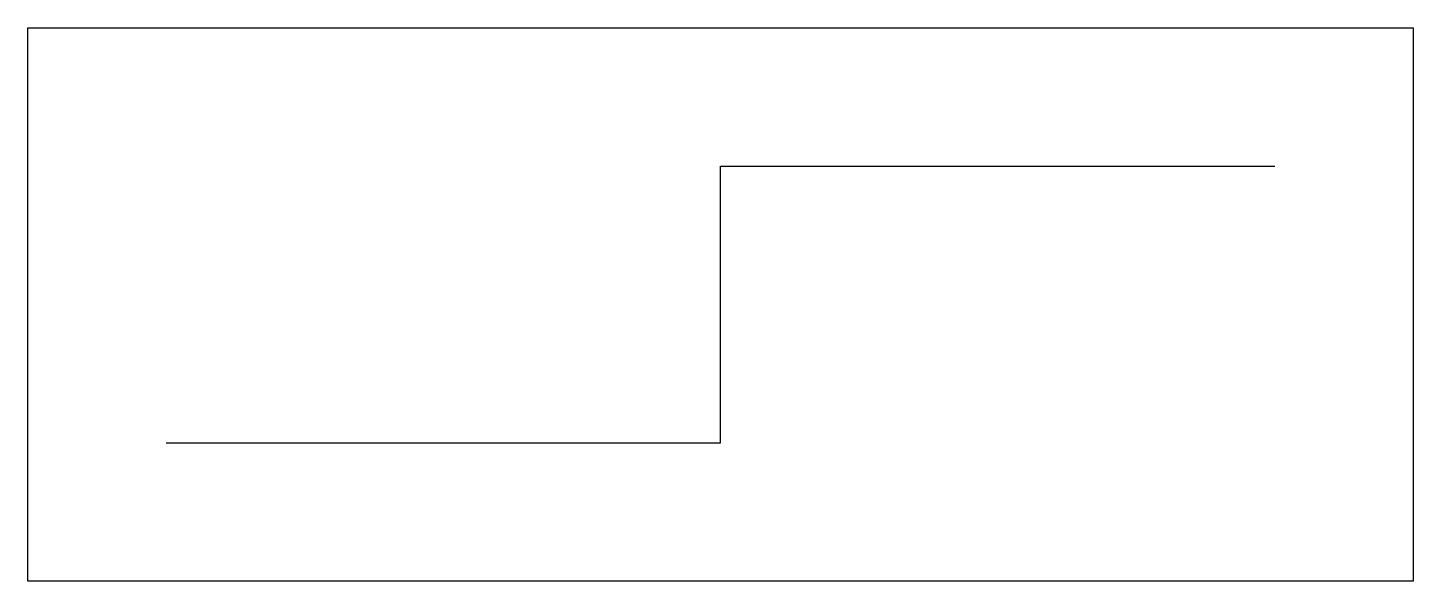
# Model space of a CAD drawing. Header units: millimetres. Extents: x 0 to 10, y 0 to 4.
import ezdxf

# ---------------------------------------------------------------- set-up
doc = ezdxf.new("R2010")
doc.units = ezdxf.units.MM
doc.layers.get('0').update_dxf_attribs({"lineweight": 25, "true_color": 0xffffff})

msp = doc.modelspace()

# ---------------------------------------------------------------- linework, layer by layer
for p, q in [((0, 0), (0, 4)), ((0, 4), (10, 4)), ((10, 4), (10, 0)), ((5, 1), (5, 3)), ((5, 3), (9, 3)), ((1, 1), (5, 1)), ((10, 0), (0, 0))]:
    msp.add_line(p, q)

doc.saveas('drawing.dxf')
